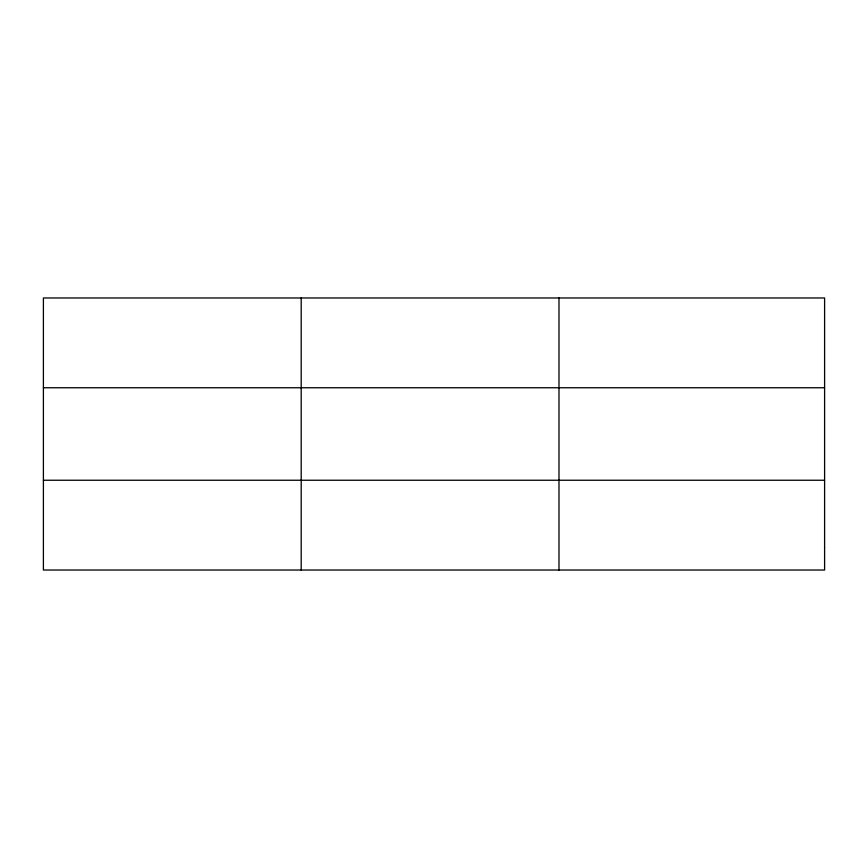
<?xml version="1.0" encoding="UTF-8"?>
<svg xmlns="http://www.w3.org/2000/svg" width="868" height="868" viewBox="0 0 868 868"><rect width="100%" height="100%" fill="white"/><g stroke="black" fill="none" stroke-linecap="round" stroke-linejoin="round"><path stroke-width="1.3" d="M301.196 297.974L301.196 570.026M558.992 297.974L558.992 570.026M43.4 387.757L824.6 387.757M43.4 480.243L824.6 480.243M824.6 547.578L824.6 570.026L43.4 570.026L43.4 297.974L824.6 297.974L824.6 547.578"/></g></svg>
